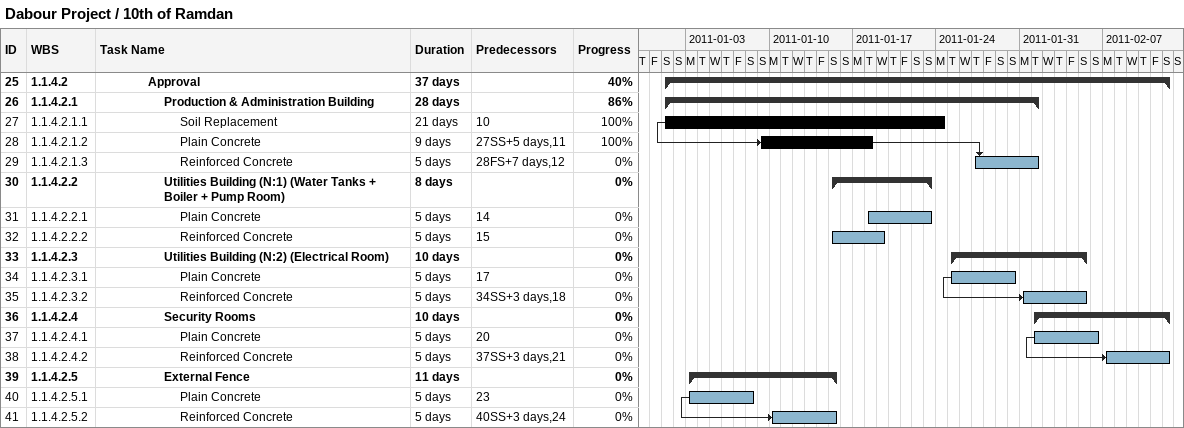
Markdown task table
Dabour Project / 10th of Ramdan

| ID | WBS | Task | Duration | Start | Finish | Predecessors | % complete |
|---|---|---|---|---|---|---|---|
| 25 | 1.1.4.2 | **Approval** | 37d | 2011-01-01 | 2011-02-12 |  | 40 |
| 26 | 1.1.4.2.1 | **Production & Administration Building** | 28d | 2011-01-01 | 2011-02-01 |  | 86 |
| 27 | 1.1.4.2.1.1 | Soil Replacement | 21d | 2011-01-01 | 2011-01-24 | 10 | 100 |
| 28 | 1.1.4.2.1.2 | Plain Concrete | 9d | 2011-01-09 | 2011-01-18 | 27SS+5d, 11 | 100 |
| 29 | 1.1.4.2.1.3 | Reinforced Concrete | 5d | 2011-01-27 | 2011-02-01 | 28FS+7d, 12 | 0 |
| 30 | 1.1.4.2.2 | **Utilities Building (N:1) (Water Tanks + Boiler + Pump Room)** | 8d | 2011-01-15 | 2011-01-23 |  | 0 |
| 31 | 1.1.4.2.2.1 | Plain Concrete | 5d | 2011-01-18 | 2011-01-23 | 14 | 0 |
| 32 | 1.1.4.2.2.2 | Reinforced Concrete | 5d | 2011-01-15 | 2011-01-19 | 15 | 0 |
| 33 | 1.1.4.2.3 | **Utilities Building (N:2) (Electrical Room)** | 10d | 2011-01-25 | 2011-02-05 |  | 0 |
| 34 | 1.1.4.2.3.1 | Plain Concrete | 5d | 2011-01-25 | 2011-01-30 | 17 | 0 |
| 35 | 1.1.4.2.3.2 | Reinforced Concrete | 5d | 2011-01-31 | 2011-02-05 | 34SS+3d, 18 | 0 |
| 36 | 1.1.4.2.4 | **Security Rooms** | 10d | 2011-02-01 | 2011-02-12 |  | 0 |
| 37 | 1.1.4.2.4.1 | Plain Concrete | 5d | 2011-02-01 | 2011-02-06 | 20 | 0 |
| 38 | 1.1.4.2.4.2 | Reinforced Concrete | 5d | 2011-02-07 | 2011-02-12 | 37SS+3d, 21 | 0 |
| 39 | 1.1.4.2.5 | **External Fence** | 11d | 2011-01-03 | 2011-01-15 |  | 0 |
| 40 | 1.1.4.2.5.1 | Plain Concrete | 5d | 2011-01-03 | 2011-01-08 | 23 | 0 |
| 41 | 1.1.4.2.5.2 | Reinforced Concrete | 5d | 2011-01-10 | 2011-01-15 | 40SS+3d, 24 | 0 |
